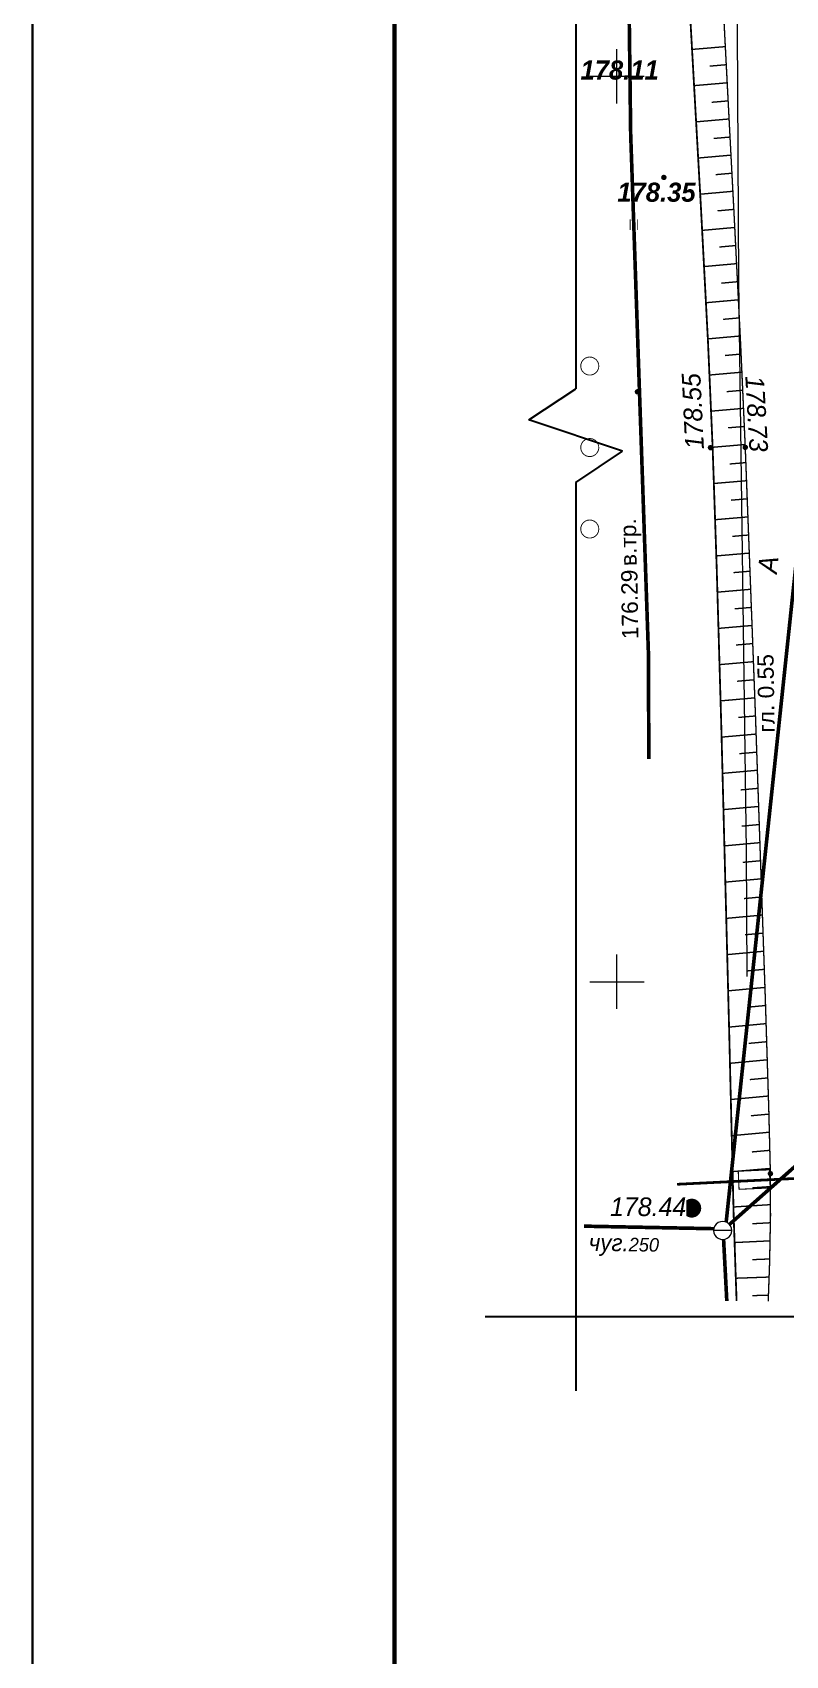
# Model space of a CAD drawing. Header units: millimetres. Extents: x 6735 to 13224, y -12144 to -9633.
# Drawn here: x 10938.1 to 10979.7, y -9883.3 to -9793.6 of the extents above; entities that cross this region are included whole.
import ezdxf

# ---------------------------------------------------------------- set-up
doc = ezdxf.new("R2010")
doc.units = ezdxf.units.MM
doc.set_wipeout_variables(frame=1)
doc.linetypes.add('Cплошная', pattern=[0])
doc.linetypes.add('Cплошная_0.50', pattern=[0])
for name, color, linetype, lineweight in [('Рамка толстая', 7, 'Continuous', 60), ('Рамка тонкая', 5, 'Continuous', 25), ('Строительный', 251, 'Continuous', 13), ('Строительный @ 1', 251, 'Continuous', 13)]:
    doc.layers.add(name, color=color, linetype=linetype, lineweight=lineweight)
doc.styles.get("Standard").update_dxf_attribs({"font": 'arial.ttf'})
doc.styles.add('БСАМ курсив малоконтрасный (Бм-431)', font='')
doc.styles.get('БСАМ курсив малоконтрасный (Бм-431)').set_extended_font_data('Bm431', italic=True)
doc.linetypes.add('Водопр', pattern='A,5,-1,["В",БСАМ курсив малоконтрасный (Бм-431),S=2,R=0,X=-1.2,Y=-1],-1,10,-2,10,-2,5', length=36)
doc.linetypes.add('КОНТУР', pattern='A,0,-0.5,[133,ltypeshp.shx,S=0.05,R=0,X=-0.5,Y=0],-0.5', length=1)
doc.linetypes.add('ЛИНИЯ_СВЯЗИ', pattern='A,4.5,[133,ltypeshp.shx,S=0.2,R=0,X=-0.2,Y=0],1e-05,[133,ltypeshp.shx,S=0.15,R=0,X=-0.15,Y=0],1e-05,[133,ltypeshp.shx,S=0.1,R=0,X=-0.1,Y=0],1e-05,[133,ltypeshp.shx,S=0.05,R=0,X=-0.05,Y=0],4.5,-2', length=11.00003)

# ---------------------------------------------------------------- blocks, each defined once
blk = doc.blocks.new('A$C54FF5821')
at = {"layer": 'Рамка толстая'}
blk.add_line((20, 589), (20, 5), dxfattribs=at)
at = {"layer": 'Рамка тонкая'}
for p, q in [((0, 594), (0, 0)), ((420, 0), (420, 594))]:
    blk.add_line(p, q, dxfattribs=at)
blk = doc.blocks.new('48 - 117.1 колодц.смотр.без раздел.по назначен d-2.0')
at = {"true_color": 0xffffff}
blk.add_hatch(color=7, dxfattribs=at).paths.add_polyline_path([(-0.00002, 1), (-0.3827, 0.92388), (-0.70712, 0.70712), (-0.92388, 0.3827), (-1, 0), (-0.92388, -0.38268), (-0.70712, -0.7071), (-0.3827, -0.92386), (0, -0.99998), (0.38268, -0.92386), (0.7071, -0.7071), (0.92386, -0.38268), (0.99998, 0.00002), (0.92386, 0.3827), (0.7071, 0.70712), (0.38268, 0.92388)])
at = {"color": 7, "linetype": 'Continuous', "lineweight": 0, "const_width": 0.1, "flags": 128}
blk.add_lwpolyline([(0, 1), (0.269797, 0.962917), (0.519584, 0.854419), (0.730836, 0.682553), (0.887885, 0.460065), (0.979084, 0.203456), (0.997669, -0.068242), (0.942261, -0.33488), (0.81697, -0.57668), (0.631088, -0.775711), (0.398401, -0.917211), (0.136167, -0.990686), (-0.136167, -0.990686), (-0.398401, -0.917211), (-0.631088, -0.775711), (-0.81697, -0.57668), (-0.942261, -0.33488), (-0.997669, -0.068242), (-0.979084, 0.203456), (-0.887885, 0.460065), (-0.730836, 0.682553), (-0.519584, 0.854419), (-0.269797, 0.962917), (0, 1)], close=True, dxfattribs=at)
at = {"color": 7, "linetype": 'Continuous', "lineweight": 0, "true_color": 0xffffff, "const_width": 0.02, "flags": 128}
blk.add_lwpolyline([(0, 1), (-0.382683, 0.92388), (-0.707107, 0.707107), (-0.92388, 0.382683), (-1, 0), (-0.92388, -0.382683), (-0.707107, -0.707107), (-0.382683, -0.92388), (0, -1), (0.382683, -0.92388), (0.707107, -0.707107), (0.92388, -0.382683), (1, 0), (0.92388, 0.382683), (0.707107, 0.707107), (0.382683, 0.92388), (0, 1)], close=True, dxfattribs=at)
at = {"color": 7, "linetype": 'Continuous', "lineweight": 0, "const_width": 0.1, "flags": 128}
blk.add_lwpolyline([(-0.71, 0.71), (0.71, -0.71)], dxfattribs=at)
blk = doc.blocks.new('118 - 330 отм высот')
blk.add_hatch(color=7).paths.add_polyline_path([(0.098, 0.12), (0.002, 0.155), (-0.095, 0.121), (-0.146, 0.032), (-0.129, -0.069), (-0.05, -0.135), (0.052, -0.136), (0.131, -0.07), (0.149, 0.031)])
at = {"color": 7, "linetype": 'Continuous', "lineweight": 0, "const_width": 0.01, "flags": 128}
blk.add_lwpolyline([(0.098, 0.12), (0.002, 0.155), (-0.095, 0.121), (-0.146, 0.032), (-0.129, -0.069), (-0.05, -0.135), (0.052, -0.136), (0.131, -0.07), (0.149, 0.031), (0.098, 0.12)], close=True, dxfattribs=at)
blk = doc.blocks.new('Крест')
at = {"color": 0, "linetype": 'Continuous', "lineweight": 0, "flags": 128}
for points in [[(0, -1), (0, 1)], [(-1, 0), (1, 0)]]:
    blk.add_lwpolyline(points, dxfattribs=at)
blk = doc.blocks.new('Люк Водопровод')
at = {"color": 0, "linetype": 'Continuous', "lineweight": -2}
blk.add_wipeout([(0.502, 0.001), (0.485, 0.131), (0.435, 0.251), (0.356, 0.355), (0.252, 0.434), (0.132, 0.484), (0.002, 0.501), (-0.127, 0.484), (-0.248, 0.434), (-0.351, 0.355), (-0.431, 0.251), (-0.48, 0.131), (-0.498, 0.001), (-0.48, -0.128), (-0.431, -0.249), (-0.351, -0.352), (-0.248, -0.432), (-0.127, -0.482), (0.002, -0.499), (0.132, -0.482), (0.252, -0.432), (0.356, -0.352), (0.435, -0.249), (0.485, -0.128)], dxfattribs=at)
blk.add_line((0.502, 0.001), (-0.498, 0.001), dxfattribs=at)
at = {"color": 0, "linetype": 'Continuous', "lineweight": -2, "flags": 128}
blk.add_lwpolyline([(0.502, 0.001), (0.485, 0.131), (0.435, 0.251), (0.356, 0.355), (0.252, 0.434), (0.132, 0.484), (0.002, 0.501), (-0.127, 0.484), (-0.248, 0.434), (-0.351, 0.355), (-0.431, 0.251), (-0.48, 0.131), (-0.498, 0.001), (-0.48, -0.128), (-0.431, -0.249), (-0.351, -0.352), (-0.248, -0.432), (-0.127, -0.482), (0.002, -0.499), (0.132, -0.482), (0.252, -0.432), (0.356, -0.352), (0.435, -0.249), (0.485, -0.128)], close=True, dxfattribs=at)
blk = doc.blocks.new('2004 - 372 лес сажен d-2.0')
at = {"color": 7, "linetype": 'Continuous', "lineweight": 0, "const_width": 0.1, "flags": 128}
blk.add_lwpolyline([(0, 1), (0.269797, 0.962917), (0.519584, 0.854419), (0.730836, 0.682553), (0.887885, 0.460065), (0.979084, 0.203456), (0.997669, -0.068242), (0.942261, -0.33488), (0.81697, -0.57668), (0.631088, -0.775711), (0.398401, -0.917211), (0.136167, -0.990686), (-0.136167, -0.990686), (-0.398401, -0.917211), (-0.631088, -0.775711), (-0.81697, -0.57668), (-0.942261, -0.33488), (-0.997669, -0.068242), (-0.979084, 0.203456), (-0.887885, 0.460065), (-0.730836, 0.682553), (-0.519584, 0.854419), (-0.269797, 0.962917), (0, 1)], close=True, dxfattribs=at)
blk = doc.blocks.new('2011 - 401 трава')
at = {"color": 7, "linetype": 'Continuous', "lineweight": 0, "const_width": 0.1, "flags": 128}
for points in [[(0, 0), (0, 1.2)], [(0.8, 0), (0.8, 1.2)]]:
    blk.add_lwpolyline(points, dxfattribs=at)

msp = doc.modelspace()

# ---------------------------------------------------------------- linework, layer by layer
at = {"layer": 'Рамка тонкая'}
for p, q in [((10965.51593, -9815.04105), (10968.10387, -9813.31575)), ((10970.69181, -9816.76634), (10965.51593, -9815.04105)), ((10968.10387, -9818.49164), (10970.69181, -9816.76634)), ((10968.10387, -9818.49164), (10968.10387, -9868.65276)), ((10963.10387, -9864.55569), (11003.71906, -9864.55569))]:
    msp.add_line(p, q, dxfattribs=at)
at = {"layer": 'Строительный', "color": 7, "linetype": 'КОНТУР', "lineweight": 0, "ltscale": 2, "const_width": 0.1, "flags": 128}
msp.add_lwpolyline([(10977.05786, -9710.01463), (10976.14264, -9732.30803), (10975.3741, -9750.87239), (10974.89892, -9761.9787), (10974.7445, -9764.66366), (10974.48386, -9768.11073), (10974.41503, -9768.96043), (10974.17448, -9772.00886), (10974.0223, -9774.24046), (10973.93183, -9775.92913), (10973.87386, -9777.49103), (10973.84694, -9778.96561), (10973.8508, -9780.3712), (10973.88943, -9781.95018), (10973.96812, -9784.00144), (10974.25702, -9789.79554), (10974.65614, -9796.91863), (10975.00853, -9803.1718), (10975.40539, -9810.72256), (10975.66176, -9816.55186), (10975.88378, -9823.11688), (10976.14318, -9832.05352), (10976.57876, -9848.94592), (10976.72457, -9854.94366), (10976.82419, -9859.00802), (10976.94812, -9862.65922), (10976.96417, -9863.08653), (10976.98348, -9863.6991)], dxfattribs=at)
at = {"layer": 'Строительный', "color": 7, "linetype": 'Cплошная_0.50', "lineweight": 0, "flags": 128}
for points, const_width in [([(10978.94303, -9710.01634), (10978.75837, -9715.80629), (10978.55483, -9721.59541), (10978.31353, -9727.38288), (10977.80929, -9737.4155), (10977.40932, -9745.13093), (10977.09406, -9751.20774), (10976.56464, -9761.66032), (10976.25016, -9767.26917), (10976.20139, -9768.07796), (10975.99484, -9771.69407), (10975.86553, -9774.49685), (10975.80767, -9776.23617), (10975.77361, -9777.86936), (10975.76279, -9779.42408), (10975.77514, -9780.91497), (10975.81554, -9782.55763), (10975.89049, -9784.6449), (10976.15222, -9790.36706), (10976.60323, -9799.06831), (10976.8344, -9803.46208), (10977.21039, -9810.91134), (10977.46316, -9816.55929), (10978.02087, -9831.195), (10978.56525, -9846.82037), (10978.76087, -9853.06622), (10978.8508, -9856.66696), (10978.85691, -9859.00344), (10978.80621, -9861.62384), (10978.73124, -9863.70823)], 0.075), ([(10988.56605, -9856.51885), (10973.70175, -9857.25073)], 0.15)]:
    msp.add_lwpolyline(points, dxfattribs=dict(at, const_width=const_width))
at = {"layer": 'Строительный', "color": 7, "linetype": 'Cплошная', "lineweight": 0, "const_width": 0.075, "flags": 128}
for points in [[(10976.35922, -9794.42634), (10974.52336, -9794.58102)], [(10976.41134, -9795.42498), (10975.49571, -9795.50291)], [(10976.46374, -9796.4236), (10974.63691, -9796.58052)], [(10976.51633, -9797.42222), (10975.60504, -9797.50113)], [(10976.56903, -9798.42083), (10974.75055, -9798.57943)], [(10976.62178, -9799.41944), (10975.71449, -9799.49907)], [(10976.6745, -9800.41805), (10974.86362, -9800.57787)], [(10976.72714, -9801.41666), (10975.82344, -9801.4968)], [(10976.77962, -9802.41528), (10974.97549, -9802.57592)], [(10976.83189, -9803.41392), (10975.93133, -9803.49436)], [(10976.88388, -9804.41256), (10975.08553, -9804.57362)], [(10976.93552, -9805.41123), (10976.03759, -9805.49179)], [(10976.98674, -9806.40992), (10975.19309, -9806.571)], [(10977.03748, -9807.40863), (10976.14159, -9807.4891)], [(10977.08765, -9808.40737), (10975.29742, -9808.56805)], [(10977.13718, -9809.40614), (10976.24265, -9809.48629)], [(10977.18597, -9810.40495), (10975.39767, -9810.56474)], [(10977.23393, -9811.4038), (10976.33993, -9811.48336)], [(10977.28093, -9812.40269), (10975.49278, -9812.56099)], [(10977.32686, -9813.40164), (10976.43243, -9813.48027)], [(10977.37157, -9814.40064), (10975.58141, -9814.55665)], [(10977.41489, -9815.3997), (10976.51882, -9815.47694)], [(10977.45663, -9816.39883), (10975.66174, -9816.55144)], [(10977.49702, -9817.39801), (10976.59785, -9817.47427)], [(10977.5369, -9818.39722), (10975.73419, -9818.55025)], [(10977.57634, -9819.39644), (10976.67243, -9819.4733)], [(10977.61541, -9820.39568), (10975.80185, -9820.55022)], [(10977.65415, -9821.39492), (10976.74424, -9821.47267)], [(10977.69258, -9822.39419), (10975.8661, -9822.55071)], [(10977.73074, -9823.39346), (10976.81397, -9823.47227)], [(10977.76864, -9824.39274), (10975.92775, -9824.55155)], [(10977.80631, -9825.39203), (10976.88204, -9825.47205)], [(10977.84375, -9826.39133), (10975.98733, -9826.55265)], [(10977.88097, -9827.39064), (10976.94872, -9827.47196)], [(10977.918, -9828.38995), (10976.04523, -9828.55396)], [(10977.95482, -9829.38927), (10977.01423, -9829.47197)], [(10977.99145, -9830.3886), (10976.10171, -9830.55542)], [(10978.02789, -9831.38794), (10977.07869, -9831.47206)], [(10978.06415, -9832.38728), (10976.15697, -9832.55699)], [(10978.10022, -9833.38663), (10977.14221, -9833.47222)], [(10978.13611, -9834.38598), (10976.21118, -9834.55865)], [(10978.17181, -9835.38535), (10977.20487, -9835.47243)], [(10978.20733, -9836.38472), (10976.26446, -9836.56038)], [(10978.24265, -9837.38409), (10977.26672, -9837.47267)], [(10978.27778, -9838.38347), (10976.31692, -9838.56213)], [(10978.31271, -9839.38286), (10977.32779, -9839.47293)], [(10978.34744, -9840.38226), (10976.36864, -9840.56387)], [(10978.38194, -9841.38167), (10977.38809, -9841.47319)], [(10978.41622, -9842.38108), (10976.4197, -9842.56556)], [(10978.45025, -9843.3805), (10977.45452, -9843.4728)], [(10978.48402, -9844.37993), (10976.47016, -9844.56715)], [(10978.51751, -9845.37937), (10977.52183, -9845.47218)], [(10978.55069, -9846.37882), (10976.52008, -9846.56854)], [(10978.58354, -9847.37828), (10977.58789, -9847.47148)], [(10978.61599, -9848.37775), (10976.56951, -9848.5696)], [(10978.64802, -9849.37724), (10977.65239, -9849.47064)], [(10978.67953, -9850.37674), (10976.61851, -9850.57007)], [(10978.71044, -9851.37626), (10977.71479, -9851.46952)], [(10978.74059, -9852.37581), (10976.66713, -9852.5694)], [(10978.76978, -9853.37538), (10977.77406, -9853.46777)], [(10978.79765, -9854.37499), (10976.71545, -9854.566)], [(10978.8235, -9855.37466), (10977.8275, -9855.46398)], [(10978.84566, -9856.37441), (10976.76345, -9856.5509)], [(10978.85889, -9857.37432), (10977.86157, -9857.44758)], [(10978.86078, -9858.37431), (10976.81133, -9858.50445)], [(10978.85298, -9859.37428), (10977.85449, -9859.42922)], [(10978.83679, -9860.37414), (10976.8685, -9860.46799)], [(10978.81318, -9861.37386), (10977.85819, -9861.41322)], [(10978.78293, -9862.3734), (10976.93983, -9862.43868)], [(10978.74663, -9863.37274), (10977.86174, -9863.39943)]]:
    msp.add_lwpolyline(points, dxfattribs=at)
at = {"layer": 'Строительный', "linetype": 'Водопр', "const_width": 0.2, "flags": 128}
for points in [[(10976.21118, -9859.80212), (10989.80916, -9847.7699)], [(10976.44475, -9863.69629), (10976.2363, -9859.71313), (10968.56327, -9859.56291)]]:
    msp.add_lwpolyline(points, dxfattribs=at)
at = {"layer": 'Строительный', "color": 7, "linetype": 'Cплошная_0.50', "lineweight": 0, "const_width": 0.06, "flags": 128}
msp.add_lwpolyline([(10978.7947, -9856.45131), (10978.83961, -9857.45026), (10977.12141, -9857.52749), (10977.07651, -9856.52854), (10978.7947, -9856.45131)], close=True, dxfattribs=at)

# ---------------------------------------------------------------- block references
msp.add_blockref('A$C54FF5821', (10518.10387, -10227.35746))
at = {"layer": 'Строительный', "color": 136, "true_color": 0x008080, "xscale": 1.5, "yscale": 1.5}
for p in [(10970.37739, -9796.06555), (10970.37739, -9796.06555), (10970.37739, -9846.06555)]:
    msp.add_blockref('Крест', p, dxfattribs=at)
at = {"layer": 'Строительный', "color": 7, "xscale": 0.5, "yscale": 0.5}
for name, p in [('2011 - 401 трава', (10971.10204, -9804.55506)), ('2004 - 372 лес сажен d-2.0', (10968.87739, -9812.06555)), ('2004 - 372 лес сажен d-2.0', (10968.87739, -9816.56555)), ('2004 - 372 лес сажен d-2.0', (10968.87739, -9821.06555))]:
    msp.add_blockref(name, p, dxfattribs=at)
at = {"layer": 'Строительный', "color": 7}
for p in [(10971.50739, -9813.49555, 178.21), (10975.54024, -9816.57602, 178.549), (10977.46316, -9816.55929, 178.731), (10978.8508, -9856.66696, 178.499)]:
    msp.add_blockref('118 - 330 отм высот', p, dxfattribs=at)
at = {"layer": 'Строительный', "color": 7, "xscale": 0.4999999999998408, "yscale": 0.4999999999998408, "rotation": 346.6283499999836}
msp.add_blockref('48 - 117.1 колодц.смотр.без раздел.по назначен d-2.0', (10974.50854, -9858.56817), dxfattribs=at)

# ---------------------------------------------------------------- texts
at = {"layer": 'Строительный'}
for s, p in [('в.тр.', (10971.47131, -9823.10468, 176.29162)), ('176.29', (10971.56017, -9827.14503, 176.29162)), ('гл. 0.55', (10979.08585, -9832.30358, 176.29162))]:
    msp.add_text(s, height=0.9, rotation=90.8230247, dxfattribs=at).set_placement(p)

# ---------------------------------------------------------------- next in the draw order: block references
at = {"layer": 'Строительный @ 1', "linetype": 'КОНТУР'}
msp.add_blockref('Люк Водопровод', (10976.21664, -9859.80247), dxfattribs=at)

# ---------------------------------------------------------------- next in the draw order: texts
at = {"layer": 'Строительный', "color": 7, "attachment_point": 4, "bg_fill": 3, "box_fill_scale": 1, "bg_fill_color": 256}
for s, insert, char_height, bg_fill_transparency in [('{\\fD431|c1|b1|i1;\\l\\C0;178.11}', (10968.36739, -9795.72555), 1.056266, 0), ('{\\fD431|c1|b1|i1;\\l\\C0;178.35}', (10970.39989, -9802.4714), 1.056266, 0), ('{\\fD431|c1|b0|i1;\\l\\C0;178.44}', (10969.99755, -9858.49909), 1.028706, 4263327)]:
    msp.add_mtext(s, dxfattribs=dict(at, insert=insert, char_height=char_height, bg_fill_transparency=bg_fill_transparency))
at = {"layer": 'Строительный', "color": 7, "bg_fill": 3, "box_fill_scale": 1, "bg_fill_color": 256}
for s, insert, char_height, attachment_point, rotation, bg_fill_transparency in [('{\\fD431|c1|b0|i1;\\l\\C0;178.55}', (10974.6767, -9816.66873), 1.028706, 4, 92.7797868, 4263317), ('{\\fD431|c1|b0|i1;\\l\\C0;178.73}', (10977.97048, -9812.59924), 1.028706, 4, 273.2454067, 4263262), ('{\\fBm431|c1|b0|i1;\\l\\C0;А}', (10978.15487, -9823.44339), 1.057968, 1, 84.291555, 0), ('{\\fBm431|b0|i1|c204|p18;\\C0;чуг.\\fBm431|b0|i1|c0|p18;\\H0.81292x;250}', (10968.81139, -9861.19876), 0.922597, 7, 359.2074829, 0)]:
    msp.add_mtext(s, dxfattribs=dict(at, insert=insert, char_height=char_height, attachment_point=attachment_point, rotation=rotation, bg_fill_transparency=bg_fill_transparency))

# ---------------------------------------------------------------- next in the draw order: linework, layer by layer
at = {"layer": 'Рамка тонкая'}
msp.add_line((10968.10387, -9763.15463), (10968.10387, -9813.31575), dxfattribs=at)
at = {"layer": 'Строительный', "linetype": 'ЛИНИЯ_СВЯЗИ', "ltscale": 0.5, "flags": 128}
msp.add_lwpolyline([(10977.56066, -9845.78433), (10977.53161, -9838.83685), (10977.11237, -9807.31962), (10976.97097, -9783.01644), (10977.02474, -9757.84746), (10976.38519, -9726.40877)], dxfattribs=at)
at = {"layer": 'Строительный', "linetype": 'Водопр', "lineweight": 9, "const_width": 0.2, "flags": 128}
msp.add_lwpolyline([(10972.13878, -9833.76771), (10972.11562, -9827.90263), (10971.13662, -9799.26883), (10970.31505, -9733.49807)], dxfattribs=at)
at = {"layer": 'Строительный', "linetype": 'Водопр', "const_width": 0.2, "flags": 128}
msp.add_lwpolyline([(10976.40883, -9859.34325), (10983.35155, -9793.90895), (11026.03166, -9734.05362)], dxfattribs=at)

# ---------------------------------------------------------------- next in the draw order: block references
at = {"layer": 'Строительный', "color": 136, "true_color": 0x008080, "xscale": 1.5, "yscale": 1.5}
msp.add_blockref('Крест', (10970.37739, -9796.06555), dxfattribs=at)
at = {"layer": 'Строительный', "color": 7}
msp.add_blockref('118 - 330 отм высот', (10972.96739, -9801.65555, 178.35), dxfattribs=at)

# ---------------------------------------------------------------- next in the draw order: texts
at = {"layer": 'Строительный', "color": 7, "insert": (10974.6767, -9816.66873), "char_height": 1.028706, "attachment_point": 4, "rotation": 92.7797868, "bg_fill": 3, "box_fill_scale": 1, "bg_fill_color": 256, "bg_fill_transparency": 4263317}
msp.add_mtext('{\\fD431|c1|b0|i1;\\l\\C0;178.55}', dxfattribs=at)

# ---------------------------------------------------------------- next in the draw order: block references
msp.add_blockref('A$C54FF5821', (10938.10387, -10227.35746))

doc.saveas('drawing.dxf')
